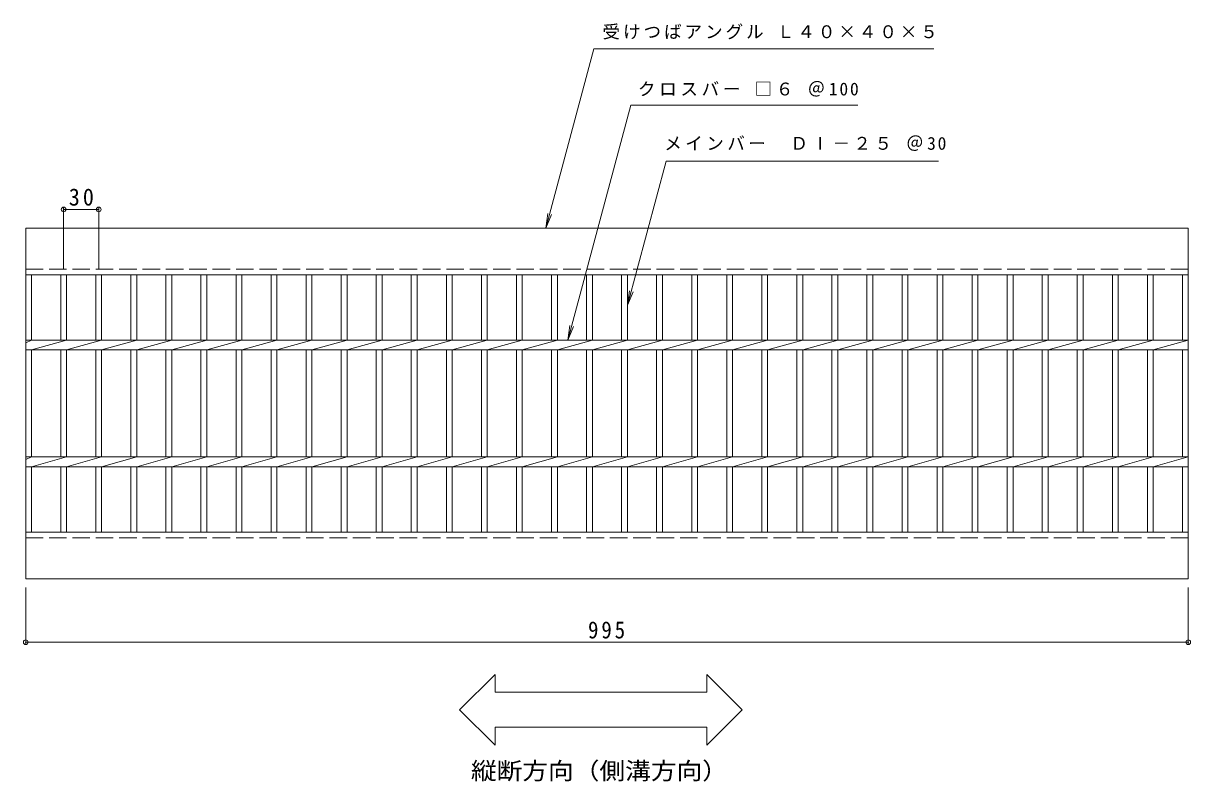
# Model space of a CAD drawing. Units: millimetres, scale not verified. Extents: x -899 to 928, y -680 to 609.
# Drawn here: x -888 to 111, y -39 to 609 of the extents above; entities that cross this region are included whole.
import ezdxf
from ezdxf.enums import TextEntityAlignment as Align

# ---------------------------------------------------------------- set-up
doc = ezdxf.new("R2010")
doc.units = ezdxf.units.MM
doc.header["$LTSCALE"] = 5
doc.header["$PDMODE"] = 32
doc.header["$PDSIZE"] = 4
doc.linetypes.add('DASHED3', pattern=[4, 3, -1])
for name, color, linetype, lineweight in [('B-1', 2, 'Continuous', 9), ('B-2', 3, 'Continuous', 9), ('B-4', 7, 'Continuous', 9)]:
    doc.layers.add(name, color=color, linetype=linetype, lineweight=lineweight)
doc.layers.add('B-5', color=2, linetype='Continuous')
doc.styles.add('ＭＳ ゴシック', font='')
doc.styles.get('ＭＳ ゴシック').set_extended_font_data('MS Gothic')

msp = doc.modelspace()

# ---------------------------------------------------------------- linework, layer by layer
at = {"layer": 'B-1'}
for p, q in [((-886.326, 434.071), (-886.326, 394.071)), ((-886.326, 434.071), (108.674, 434.071)), ((108.674, 394.071), (108.674, 434.071)), ((-886.326, 394.07), (108.674, 394.07)), ((-886.326, 174.07), (108.674, 174.07)), ((-886.326, 174.07), (-886.326, 134.07)), ((108.674, 174.07), (108.674, 134.07)), ((-886.326, 134.07), (108.674, 134.07))]:
    msp.add_line(p, q, dxfattribs=at)
at = {"layer": 'B-1', "linetype": 'DASHED3'}
for p, q in [((-886.326, 399.07), (108.674, 399.07)), ((-886.326, 169.07), (108.674, 169.07))]:
    msp.add_line(p, q, dxfattribs=at)
at = {"layer": 'B-2'}
for p, q in [((-886.326, 174.07), (-886.326, 394.071)), ((-881.326, 338.31), (-881.326, 394.071)), ((-856.325, 394.071), (-856.325, 338.31)), ((-851.326, 394.071), (-851.326, 338.31)), ((-826.326, 394.071), (-826.326, 338.31)), ((-821.325, 394.071), (-821.325, 338.31)), ((-796.326, 394.071), (-796.326, 338.31)), ((-791.326, 394.071), (-791.326, 338.31)), ((-766.325, 394.071), (-766.325, 338.31)), ((-761.326, 394.071), (-761.326, 338.31)), ((-736.326, 394.071), (-736.326, 338.31)), ((-731.325, 394.071), (-731.325, 338.31)), ((-706.325, 394.071), (-706.325, 338.31)), ((-701.326, 394.071), (-701.326, 338.31)), ((-676.325, 394.071), (-676.325, 338.31)), ((-671.326, 394.071), (-671.326, 338.31)), ((-646.326, 394.071), (-646.326, 338.31)), ((-641.326, 394.071), (-641.326, 338.31)), ((-616.326, 394.071), (-616.326, 338.31)), ((-611.326, 394.071), (-611.326, 338.31)), ((-586.326, 394.071), (-586.326, 338.31)), ((-581.326, 394.071), (-581.326, 338.31)), ((-556.326, 394.071), (-556.326, 338.31)), ((-551.325, 394.071), (-551.325, 338.31)), ((-526.326, 394.071), (-526.326, 338.31)), ((-521.326, 394.071), (-521.326, 338.31)), ((-496.326, 394.071), (-496.326, 338.31)), ((-491.326, 394.071), (-491.326, 338.31)), ((-466.325, 394.071), (-466.325, 338.31)), ((-461.326, 394.071), (-461.326, 338.31)), ((-436.325, 394.071), (-436.325, 338.31)), ((-431.326, 394.071), (-431.326, 338.31)), ((-406.326, 394.071), (-406.326, 338.31)), ((-401.326, 394.071), (-401.326, 338.31)), ((-376.326, 394.071), (-376.326, 338.31)), ((-371.326, 394.071), (-371.326, 338.31)), ((-346.325, 394.071), (-346.325, 338.31)), ((-341.326, 394.071), (-341.326, 338.31)), ((-316.326, 394.071), (-316.326, 338.31)), ((-311.325, 394.071), (-311.325, 338.31)), ((-286.326, 394.071), (-286.326, 338.31)), ((-281.326, 394.071), (-281.326, 338.31)), ((-256.326, 394.071), (-256.326, 338.31)), ((-251.326, 394.071), (-251.326, 338.31)), ((-226.326, 394.071), (-226.326, 338.31)), ((-221.327, 394.071), (-221.327, 338.31)), ((-196.327, 394.071), (-196.327, 338.31)), ((-191.327, 394.071), (-191.327, 338.31)), ((-166.327, 394.071), (-166.327, 338.31)), ((-161.327, 394.071), (-161.327, 338.31)), ((-136.328, 394.071), (-136.328, 338.31)), ((-131.328, 394.071), (-131.328, 338.31)), ((-106.328, 394.071), (-106.328, 338.31)), ((-101.328, 394.071), (-101.328, 338.31)), ((-76.328, 394.071), (-76.328, 338.31)), ((-71.329, 394.071), (-71.329, 338.31)), ((-46.329, 394.071), (-46.329, 338.31)), ((-41.329, 394.071), (-41.329, 338.31)), ((-16.329, 394.071), (-16.329, 338.31)), ((-11.329, 394.071), (-11.329, 338.31)), ((13.67, 394.071), (13.67, 338.31)), ((18.67, 394.071), (18.67, 338.31)), ((43.67, 394.071), (43.67, 338.31)), ((48.67, 394.071), (48.67, 338.31)), ((73.67, 394.071), (73.67, 338.31)), ((78.669, 394.071), (78.669, 338.31)), ((103.669, 394.071), (103.669, 338.31)), ((103.674, 338.31), (103.674, 394.071)), ((108.669, 394.071), (108.669, 238.31)), ((108.674, 174.07), (108.674, 394.071)), ((-881.326, 338.31), (-886.326, 336.07)), ((-886.326, 338.31), (108.674, 338.31)), ((-886.326, 329.83), (108.674, 329.83)), ((-851.326, 338.31), (-881.326, 329.83)), ((-881.326, 238.31), (-881.326, 329.83)), ((-856.325, 329.83), (-856.325, 238.31)), ((-821.325, 338.31), (-851.326, 329.83)), ((-851.326, 329.83), (-851.326, 238.31)), ((-826.326, 329.83), (-826.326, 238.31)), ((-791.326, 338.31), (-821.325, 329.83)), ((-821.325, 329.83), (-821.325, 238.31)), ((-796.326, 329.83), (-796.326, 238.31)), ((-761.326, 338.31), (-791.326, 329.83)), ((-791.326, 329.83), (-791.326, 238.31)), ((-766.325, 329.83), (-766.325, 238.31)), ((-731.325, 338.31), (-761.326, 329.83)), ((-761.326, 329.83), (-761.326, 238.31)), ((-736.326, 329.83), (-736.326, 238.31)), ((-701.326, 338.31), (-731.325, 329.83)), ((-731.325, 329.83), (-731.325, 238.31)), ((-706.325, 329.83), (-706.325, 238.31)), ((-671.326, 338.31), (-701.326, 329.83)), ((-701.326, 329.83), (-701.326, 238.31)), ((-676.325, 329.83), (-676.325, 238.31)), ((-641.326, 338.31), (-671.326, 329.83)), ((-671.326, 329.83), (-671.326, 238.31)), ((-646.326, 329.83), (-646.326, 238.31)), ((-611.326, 338.31), (-641.326, 329.83)), ((-641.326, 329.83), (-641.326, 238.31)), ((-616.326, 329.83), (-616.326, 238.31)), ((-581.326, 338.31), (-611.326, 329.83)), ((-611.326, 329.83), (-611.326, 238.31)), ((-586.326, 329.83), (-586.326, 238.31)), ((-551.325, 338.31), (-581.326, 329.83)), ((-581.326, 329.83), (-581.326, 238.31)), ((-556.326, 329.83), (-556.326, 238.31)), ((-521.326, 338.31), (-551.325, 329.83)), ((-551.325, 329.83), (-551.325, 238.31)), ((-526.326, 329.83), (-526.326, 238.31)), ((-491.326, 338.31), (-521.326, 329.83)), ((-521.326, 329.83), (-521.326, 238.31)), ((-496.326, 329.83), (-496.326, 238.31)), ((-461.326, 338.31), (-491.326, 329.83)), ((-491.326, 329.83), (-491.326, 238.31)), ((-466.325, 329.83), (-466.325, 238.31)), ((-431.326, 338.31), (-461.326, 329.83)), ((-461.326, 329.83), (-461.326, 238.31)), ((-436.325, 329.83), (-436.325, 238.31)), ((-401.325, 338.31), (-431.326, 329.83)), ((-431.326, 329.83), (-431.326, 238.31)), ((-406.326, 329.83), (-406.326, 238.31)), ((-371.326, 338.31), (-401.326, 329.83)), ((-401.326, 329.83), (-401.326, 238.31)), ((-376.326, 329.83), (-376.326, 238.31)), ((-341.326, 338.31), (-371.326, 329.83)), ((-371.326, 329.83), (-371.326, 238.31)), ((-346.325, 329.83), (-346.325, 238.31)), ((-311.325, 338.31), (-341.326, 329.83)), ((-341.326, 329.83), (-341.326, 238.31)), ((-316.326, 329.83), (-316.326, 238.31)), ((-281.326, 338.31), (-311.325, 329.83)), ((-311.325, 329.83), (-311.325, 238.31)), ((-286.326, 329.83), (-286.326, 238.31)), ((-251.326, 338.31), (-281.326, 329.83)), ((-281.326, 329.83), (-281.326, 238.31)), ((-256.326, 329.83), (-256.326, 238.31)), ((-221.327, 338.31), (-251.326, 329.83)), ((-251.326, 329.83), (-251.326, 238.31)), ((-226.326, 329.83), (-226.326, 238.31)), ((-191.327, 338.31), (-221.327, 329.83)), ((-221.327, 329.83), (-221.327, 238.31)), ((-196.327, 329.83), (-196.327, 238.31)), ((-161.327, 338.31), (-191.327, 329.83)), ((-191.327, 329.83), (-191.327, 238.31)), ((-166.327, 329.83), (-166.327, 238.31)), ((-131.328, 338.31), (-161.327, 329.83)), ((-161.327, 329.83), (-161.327, 238.31)), ((-136.328, 329.83), (-136.328, 238.31)), ((-101.328, 338.31), (-131.328, 329.83)), ((-131.328, 329.83), (-131.328, 238.31)), ((-106.328, 329.83), (-106.328, 238.31)), ((-71.329, 338.31), (-101.328, 329.83)), ((-101.328, 329.83), (-101.328, 238.31)), ((-76.328, 329.83), (-76.328, 238.31)), ((-41.329, 338.31), (-71.329, 329.83)), ((-71.329, 329.83), (-71.329, 238.31)), ((-46.329, 329.83), (-46.329, 238.31)), ((-11.329, 338.31), (-41.329, 329.83)), ((-41.329, 329.83), (-41.329, 238.31)), ((-16.329, 329.83), (-16.329, 238.31)), ((18.67, 338.31), (-11.329, 329.83)), ((-11.329, 329.83), (-11.329, 238.31)), ((13.67, 329.83), (13.67, 238.31)), ((48.67, 338.31), (18.67, 329.83)), ((18.67, 329.83), (18.67, 238.31)), ((43.67, 329.83), (43.67, 238.31)), ((78.669, 338.31), (48.67, 329.83)), ((48.67, 329.83), (48.67, 238.31)), ((73.67, 329.83), (73.67, 238.31)), ((108.669, 338.31), (78.669, 329.83)), ((78.669, 329.83), (78.669, 238.31)), ((103.669, 329.83), (103.669, 238.31)), ((103.674, 238.31), (103.674, 329.83)), ((-881.326, 238.31), (-886.326, 236.07)), ((-886.326, 238.31), (108.674, 238.31)), ((-886.326, 229.831), (108.674, 229.831)), ((-851.326, 238.31), (-881.326, 229.831)), ((-881.326, 174.07), (-881.326, 229.831)), ((-856.325, 229.831), (-856.325, 174.07)), ((-821.325, 238.31), (-851.326, 229.831)), ((-851.326, 229.831), (-851.326, 174.07)), ((-826.326, 229.831), (-826.326, 174.07)), ((-791.326, 238.31), (-821.325, 229.831)), ((-821.325, 229.831), (-821.325, 174.07)), ((-796.326, 229.831), (-796.326, 174.07)), ((-761.326, 238.31), (-791.326, 229.831)), ((-791.326, 229.831), (-791.326, 174.07)), ((-766.325, 229.831), (-766.325, 174.07)), ((-731.325, 238.31), (-761.326, 229.831)), ((-761.326, 229.831), (-761.326, 174.07)), ((-736.326, 229.831), (-736.326, 174.07)), ((-701.326, 238.31), (-731.325, 229.831)), ((-731.325, 229.831), (-731.325, 174.07)), ((-706.325, 229.831), (-706.325, 174.07)), ((-671.326, 238.31), (-701.326, 229.831)), ((-701.326, 229.831), (-701.326, 174.07)), ((-676.325, 229.831), (-676.325, 174.07)), ((-641.326, 238.31), (-671.326, 229.831)), ((-671.326, 229.831), (-671.326, 174.07)), ((-646.326, 229.831), (-646.326, 174.07)), ((-611.326, 238.31), (-641.326, 229.831)), ((-641.326, 229.831), (-641.326, 174.07)), ((-616.326, 229.831), (-616.326, 174.07)), ((-581.326, 238.31), (-611.326, 229.831)), ((-611.326, 229.831), (-611.326, 174.07)), ((-586.326, 229.831), (-586.326, 174.07)), ((-551.325, 238.31), (-581.326, 229.831)), ((-581.326, 229.831), (-581.326, 174.07)), ((-556.326, 229.831), (-556.326, 174.07)), ((-521.326, 238.31), (-551.325, 229.831)), ((-551.325, 229.831), (-551.325, 174.07)), ((-526.326, 229.831), (-526.326, 174.07)), ((-491.326, 238.31), (-521.326, 229.831)), ((-521.326, 229.831), (-521.326, 174.07)), ((-496.326, 229.831), (-496.326, 174.07)), ((-461.326, 238.31), (-491.326, 229.831)), ((-491.326, 229.831), (-491.326, 174.07)), ((-466.325, 229.831), (-466.325, 174.07)), ((-431.326, 238.31), (-461.326, 229.831)), ((-461.326, 229.831), (-461.326, 174.07)), ((-436.325, 229.831), (-436.325, 174.07)), ((-401.325, 238.31), (-431.326, 229.831)), ((-431.326, 229.831), (-431.326, 174.07)), ((-406.326, 229.831), (-406.326, 174.07)), ((-371.326, 238.31), (-401.326, 229.831)), ((-401.326, 229.831), (-401.326, 174.07)), ((-376.326, 229.831), (-376.326, 174.07)), ((-341.326, 238.31), (-371.326, 229.831)), ((-371.326, 229.831), (-371.326, 174.07)), ((-346.325, 229.831), (-346.325, 174.07)), ((-311.325, 238.31), (-341.326, 229.831)), ((-341.326, 229.831), (-341.326, 174.07)), ((-316.326, 229.831), (-316.326, 174.07)), ((-281.326, 238.31), (-311.325, 229.831)), ((-311.325, 229.831), (-311.325, 174.07)), ((-286.326, 229.831), (-286.326, 174.07)), ((-251.326, 238.31), (-281.326, 229.831)), ((-281.326, 229.831), (-281.326, 174.07)), ((-256.326, 229.831), (-256.326, 174.07)), ((-221.327, 238.31), (-251.326, 229.831)), ((-251.326, 229.831), (-251.326, 174.07)), ((-226.326, 229.831), (-226.326, 174.07)), ((-191.327, 238.31), (-221.327, 229.831)), ((-221.327, 229.831), (-221.327, 174.07)), ((-196.327, 229.831), (-196.327, 174.07)), ((-161.327, 238.31), (-191.327, 229.831)), ((-191.327, 229.831), (-191.327, 174.07)), ((-166.327, 229.831), (-166.327, 174.07)), ((-131.328, 238.31), (-161.327, 229.831)), ((-161.327, 229.831), (-161.327, 174.07)), ((-136.328, 229.831), (-136.328, 174.07)), ((-101.328, 238.31), (-131.328, 229.831)), ((-131.328, 229.831), (-131.328, 174.07)), ((-106.328, 229.831), (-106.328, 174.07)), ((-71.329, 238.31), (-101.328, 229.831)), ((-101.328, 229.831), (-101.328, 174.07)), ((-76.328, 229.831), (-76.328, 174.07)), ((-41.329, 238.31), (-71.329, 229.831)), ((-71.329, 229.831), (-71.329, 174.07)), ((-46.329, 229.831), (-46.329, 174.07)), ((-11.329, 238.31), (-41.329, 229.831)), ((-41.329, 229.831), (-41.329, 174.07)), ((-16.329, 229.831), (-16.329, 174.07)), ((18.67, 238.31), (-11.329, 229.831)), ((-11.329, 229.831), (-11.329, 174.07)), ((13.67, 229.831), (13.67, 174.07)), ((48.67, 238.31), (18.67, 229.831)), ((18.67, 229.831), (18.67, 174.07)), ((43.67, 229.831), (43.67, 174.07)), ((78.669, 238.31), (48.67, 229.831)), ((48.67, 229.831), (48.67, 174.07)), ((73.67, 229.831), (73.67, 174.07)), ((108.669, 238.31), (78.669, 229.831)), ((78.669, 229.831), (78.669, 174.07)), ((103.669, 229.831), (103.669, 174.07)), ((103.674, 174.07), (103.674, 229.831)), ((108.669, 229.831), (108.669, 174.07))]:
    msp.add_line(p, q, dxfattribs=at)
at = {"layer": 'B-4'}
for p, q in [((-853.826, 398.603), (-853.826, 451.624)), ((-853.826, 450.124), (-823.825, 450.124)), ((-823.825, 398.603), (-823.825, 451.624)), ((-441.235, 434.071), (-439.604, 446.464)), ((-441.235, 434.071), (-436.452, 445.619)), ((-371.326, 368.036), (-369.694, 380.429)), ((-371.326, 368.036), (-366.542, 379.584)), ((-422.261, 338.31), (-420.629, 350.703)), ((-422.261, 338.31), (-417.477, 349.859)), ((-886.326, 126.57), (-886.326, 78.297)), ((108.674, 126.57), (108.674, 78.297)), ((-886.326, 79.797), (108.674, 79.797)), ((-484.676, 52.312), (-514.982, 22.006)), ((-484.676, 52.312), (-484.676, 37.006)), ((-303.4, 52.312), (-273.094, 22.006)), ((-303.4, 52.312), (-303.4, 37.006)), ((-484.676, 37.006), (-303.4, 37.006)), ((-514.982, 22.006), (-484.676, -8.3)), ((-273.094, 22.006), (-303.4, -8.3)), ((-484.676, 7.006), (-484.676, -8.3)), ((-484.676, 7.006), (-303.4, 7.006)), ((-303.4, 7.006), (-303.4, -8.3))]:
    msp.add_line(p, q, dxfattribs=at)
for points in [[(-441.235, 434.071), (-400.154, 587.389), (-109.157, 587.389)], [(-422.261, 338.31), (-368.382, 539.389), (-174.241, 539.389)], [(-371.326, 368.036), (-338.274, 491.389), (-105.212, 491.389)]]:
    msp.add_lwpolyline(points, dxfattribs=at)
for p in [(-853.826, 450.124), (-823.825, 450.124), (-886.326, 79.797), (108.674, 79.797)]:
    msp.add_point(p, dxfattribs=at)

# ---------------------------------------------------------------- texts
at = {"layer": 'B-4', "char_height": 11, "attachment_point": 7, "style": 'ＭＳ ゴシック'}
for s, insert in [('\\T1.17;受けつばアングル\\~Ｌ４０×４０×５', (-392.656, 595.445)), ('\\T1.21;クロスバー\\~□６\\~＠100', (-362.33, 546.576)), ('\\T1.2;メインバー\\~\\~ＤⅠ－２５\\~＠30', (-339.867, 500.072))]:
    msp.add_mtext(s, dxfattribs=dict(at, insert=insert))
at = {"layer": 'B-4', "color": 2, "char_height": 14.66, "attachment_point": 7, "style": 'ＭＳ ゴシック'}
for s, insert in [('\\T1.27;\\W0.95;30', (-849.451, 453.124)), ('\\T1.27;\\W0.9;995', (-405.076, 82.797))]:
    msp.add_mtext(s, dxfattribs=dict(at, insert=insert))
at = {"layer": 'B-5', "style": 'ＭＳ ゴシック', "width": 1.1}
msp.add_text('縦断方向（側溝方向）', height=14.66, dxfattribs=at).set_placement((-505.288, -41.955), align=Align.BOTTOM_LEFT)

doc.saveas('drawing.dxf')
